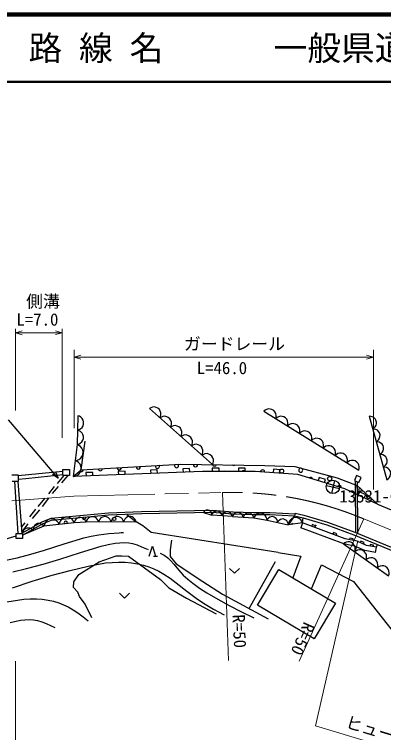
# Model space of a CAD drawing. Units: millimetres, scale not verified. Extents: x -12539 to 627461, y -205619 to 154381.
# Drawn here: x 125740 to 180514, y 47850 to 154381 of the extents above; entities that cross this region are included whole.
import ezdxf
from ezdxf.enums import TextEntityAlignment as Align

# ---------------------------------------------------------------- set-up
doc = ezdxf.new("R2010")
doc.units = ezdxf.units.MM
doc.header["$LTSCALE"] = 1000
doc.linetypes.add('CHAIN', pattern=[18.5, 12, -1.5, 3.5, -1.5])
for name, color, linetype, lineweight in [('M-BGD', 7, 'Continuous', 25), ('M-BMK', 2, 'CHAIN', 13), ('M-BMK-HTXT', 7, 'Continuous', 13), ('M-TTL', 2, 'Continuous', 140), ('M-TTL-LINE', 7, 'Continuous', 50)]:
    doc.layers.add(name, color=color, linetype=linetype, lineweight=lineweight)
doc.layers.add('M-TTL-TXT', color=7, linetype='Continuous')
doc.styles.add('ＭＳ ゴシック', font='')
doc.styles.get('ＭＳ ゴシック').set_extended_font_data('MS Gothic')

msp = doc.modelspace()

# ---------------------------------------------------------------- linework, layer by layer
at = {"layer": 'M-BGD'}
for p, q in [((145775, 95915), (155124, 87611)), ((135137, 94858), (135056, 90577)), ((162740, 95509), (176832, 86783)), ((132260, 85578), (124858, 94263)), ((178360, 94777), (180989, 85346)), ((135056, 90577), (134486, 85833)), ((135637, 86822), (136260, 91065)), ((135637, 86822), (150368, 87683)), ((150368, 87683), (162880, 87494)), ((162880, 87494), (167319, 87306)), ((126320, 85983), (132951, 86617)), ((132951, 85982), (132951, 86867)), ((132951, 86867), (133936, 86867)), ((133936, 86867), (133936, 85982)), ((134486, 85833), (135637, 86822)), ((153652, 86596), (134486, 85833)), ((161448, 86596), (153652, 86596)), ((167787, 86150), (161448, 86596)), ((167319, 87306), (173642, 85638)), ((125389, 86067), (126239, 86076)), ((126319, 86077), (126329, 85107)), ((126326, 85448), (127425, 85548)), ((127425, 85548), (132951, 86149)), ((132118, 84804), (133151, 85982)), ((132778, 84904), (133736, 85982)), ((133936, 85982), (132951, 85982)), ((174778, 84020), (167787, 86150)), ((173222, 85263), (172763, 83327)), ((173642, 85638), (176575, 84481)), ((176486, 85964), (176179, 85250)), ((176179, 85250), (176852, 84960)), ((177160, 85674), (176486, 85964)), ((176852, 84960), (177160, 85674)), ((126329, 85107), (125399, 85097)), ((125770, 85101), (126268, 77385)), ((126244, 85106), (126859, 77378)), ((130860, 83282), (131716, 84346)), ((131421, 83312), (132283, 84346)), ((172024, 84524), (173961, 84065)), ((176387, 77512), (176352, 85176)), ((176575, 84481), (179615, 81736)), ((176688, 77388), (176653, 85046)), ((179615, 81736), (174778, 84020)), ((129291, 81414), (130313, 82601)), ((129892, 81380), (130864, 82643)), ((128044, 79877), (128928, 80991)), ((179615, 81736), (187476, 78390)), ((128444, 79616), (129529, 80907)), ((131189, 79640), (139690, 80436)), ((131259, 79345), (139710, 80137)), ((139690, 80436), (144616, 80628)), ((139710, 80137), (144625, 80328)), ((142430, 80205), (143802, 79132)), ((144616, 80628), (155065, 80842)), ((144625, 80328), (155071, 80542)), ((153799, 80516), (155029, 80114)), ((158082, 79886), (155029, 80114)), ((155071, 80542), (158153, 80293)), ((155095, 80841), (158177, 80592)), ((158153, 80293), (161192, 80206)), ((158161, 80593), (161190, 80506)), ((161190, 80506), (163653, 80522)), ((161192, 80206), (163655, 80222)), ((163655, 80222), (167310, 79992)), ((163674, 80521), (167329, 80291)), ((167310, 79992), (166348, 78682)), ((167400, 80381), (167310, 79992)), ((167310, 79992), (168566, 79703)), ((167400, 80381), (168656, 80093)), ((168678, 80087), (172203, 79055)), ((126786, 78301), (127325, 78971)), ((126856, 77417), (129881, 79132)), ((126963, 77133), (130010, 78861)), ((129881, 79132), (131189, 79640)), ((130010, 78861), (131259, 79345)), ((134622, 78982), (130133, 78459)), ((136369, 79082), (134622, 78982)), ((143802, 79132), (136369, 79082)), ((144777, 78521), (143802, 79132)), ((158082, 79886), (161241, 79694)), ((161241, 79694), (163223, 79372)), ((163223, 79372), (166348, 78682)), ((168495, 78964), (166348, 78682)), ((168495, 78964), (168216, 78214)), ((168495, 78964), (168566, 79703)), ((174831, 76606), (168495, 78964)), ((168566, 79703), (172078, 78675)), ((172203, 79055), (176241, 77572)), ((126843, 77582), (127776, 78820)), ((130133, 78459), (126963, 77133)), ((146043, 77525), (144777, 78521)), ((174607, 75835), (168216, 78214)), ((172078, 78675), (176103, 77197)), ((119767, 75169), (126023, 77039)), ((126018, 76640), (126026, 77388)), ((126026, 77388), (126966, 77377)), ((126966, 77377), (126958, 76629)), ((164852, 74585), (146043, 77525)), ((176103, 77197), (204910, 65324)), ((176255, 77566), (205058, 65696)), ((126958, 76629), (126018, 76640)), ((149067, 76416), (148828, 74952)), ((174543, 75849), (181244, 71100)), ((176348, 75468), (174607, 75835)), ((176599, 76233), (174831, 76606)), ((177954, 75619), (176599, 76233)), ((179448, 75335), (179594, 75758)), ((148828, 74952), (148858, 73967)), ((164852, 74585), (168253, 74021)), ((177711, 74851), (176348, 75468)), ((179299, 74549), (177711, 74851)), ((179448, 75335), (177954, 75619)), ((179299, 74549), (179448, 75335)), ((138315, 73161), (140853, 74086)), ((140853, 74086), (141690, 74086)), ((141690, 74086), (142675, 74027)), ((142675, 74027), (147394, 70562)), ((146361, 74031), (146961, 74031)), ((148858, 73967), (149753, 72862)), ((168253, 74021), (167051, 70825)), ((135298, 71309), (138315, 73161)), ((149753, 72862), (153696, 70264)), ((160565, 66266), (164458, 73220)), ((169792, 69188), (171312, 72721)), ((171312, 72721), (176021, 70286)), ((161819, 66770), (164979, 72062)), ((164979, 72062), (173393, 67039)), ((134552, 70234), (135298, 71309)), ((147394, 70562), (148648, 69338)), ((134522, 69397), (134552, 70234)), ((135179, 68681), (134522, 69397)), ((148648, 69338), (151277, 67814)), ((153696, 70264), (156623, 68412)), ((176021, 70286), (186007, 57593)), ((135418, 68024), (135179, 68681)), ((156623, 68412), (163372, 64738)), ((136224, 66919), (135418, 68024)), ((151277, 67814), (155697, 65455)), ((137240, 64858), (136224, 66919)), ((170233, 61746), (161819, 66770)), ((173393, 67039), (170233, 61746))]:
    msp.add_line(p, q, dxfattribs=at)
for points in [[(147333, 94531), (147434, 94762), (147475, 94997), (147476, 95304), (147387, 95549), (147256, 95771), (147015, 95985), (146780, 96089), (146525, 96148), (146221, 96112), (145997, 96039), (145775, 95915)], [(135096, 92718), (135344, 92793), (135555, 92918), (135795, 93122), (135928, 93355), (136013, 93605), (136019, 93937), (135944, 94190), (135820, 94428), (135588, 94641), (135382, 94768), (135137, 94858)], [(164501, 94418), (164561, 94662), (164561, 94899), (164510, 95199), (164381, 95425), (164215, 95619), (163942, 95788), (163694, 95850), (163435, 95864), (163143, 95777), (162936, 95668), (162740, 95509)], [(148891, 93147), (148992, 93378), (149034, 93613), (149034, 93920), (148946, 94165), (148814, 94386), (148573, 94601), (148338, 94705), (148083, 94764), (147779, 94727), (147555, 94655), (147333, 94531)], [(166263, 93327), (166322, 93571), (166323, 93808), (166271, 94108), (166143, 94334), (165977, 94528), (165704, 94697), (165456, 94759), (165197, 94773), (164905, 94686), (164697, 94577), (164501, 94418)], [(178886, 92891), (179083, 93022), (179236, 93187), (179392, 93428), (179447, 93667), (179456, 93909), (179375, 94201), (179242, 94403), (179071, 94579), (178812, 94705), (178598, 94762), (178360, 94777)], [(135056, 90577), (135303, 90652), (135515, 90777), (135754, 90981), (135887, 91214), (135972, 91464), (135978, 91796), (135903, 92049), (135779, 92287), (135547, 92500), (135341, 92627), (135096, 92718)], [(150450, 91763), (150550, 91994), (150592, 92229), (150592, 92536), (150504, 92781), (150373, 93002), (150131, 93217), (149896, 93321), (149642, 93380), (149337, 93343), (149113, 93271), (148891, 93147)], [(168024, 92237), (168084, 92480), (168084, 92717), (168033, 93017), (167904, 93243), (167738, 93437), (167465, 93606), (167217, 93668), (166958, 93683), (166666, 93595), (166459, 93486), (166263, 93327)], [(179412, 91005), (179609, 91136), (179761, 91300), (179918, 91542), (179973, 91781), (179982, 92023), (179900, 92315), (179768, 92517), (179597, 92693), (179338, 92819), (179124, 92876), (178886, 92891)], [(152008, 90379), (152108, 90610), (152150, 90845), (152150, 91152), (152062, 91397), (151931, 91618), (151689, 91833), (151454, 91937), (151200, 91996), (150896, 91959), (150671, 91887), (150450, 91763)], [(169786, 91146), (169845, 91389), (169846, 91626), (169794, 91927), (169666, 92152), (169500, 92346), (169227, 92516), (168979, 92578), (168720, 92592), (168428, 92504), (168220, 92395), (168024, 92237)], [(134771, 88205), (135054, 88261), (135303, 88376), (135591, 88575), (135765, 88819), (135887, 89087), (135932, 89455), (135876, 89744), (135765, 90022), (135532, 90285), (135317, 90449), (135056, 90577)], [(153566, 88995), (153667, 89226), (153708, 89461), (153708, 89767), (153620, 90013), (153489, 90234), (153247, 90449), (153012, 90553), (152758, 90612), (152454, 90575), (152229, 90503), (152008, 90379)], [(171547, 90055), (171607, 90298), (171607, 90536), (171556, 90836), (171427, 91061), (171261, 91256), (170988, 91425), (170740, 91487), (170481, 91501), (170189, 91414), (169982, 91305), (169786, 91146)], [(179938, 89119), (180135, 89250), (180287, 89414), (180443, 89656), (180499, 89895), (180508, 90136), (180426, 90429), (180294, 90631), (180123, 90807), (179864, 90933), (179650, 90990), (179412, 91005)], [(173309, 88964), (173368, 89208), (173369, 89445), (173317, 89745), (173189, 89971), (173023, 90165), (172750, 90334), (172502, 90396), (172243, 90410), (171951, 90323), (171743, 90214), (171547, 90055)], [(155124, 87611), (155225, 87842), (155266, 88077), (155267, 88383), (155178, 88629), (155047, 88850), (154805, 89065), (154570, 89169), (154316, 89228), (154012, 89191), (153787, 89119), (153566, 88995)], [(175070, 87873), (175130, 88117), (175130, 88354), (175079, 88654), (174950, 88880), (174784, 89074), (174511, 89243), (174263, 89305), (174004, 89320), (173712, 89232), (173505, 89123), (173309, 88964)], [(180463, 87232), (180661, 87364), (180813, 87528), (180969, 87770), (181024, 88009), (181033, 88250), (180952, 88543), (180819, 88744), (180648, 88920), (180390, 89046), (180176, 89104), (179938, 89119)], [(134486, 85833), (134769, 85889), (135018, 86004), (135306, 86204), (135480, 86447), (135602, 86715), (135647, 87083), (135591, 87372), (135480, 87650), (135247, 87913), (135032, 88077), (134771, 88205)], [(176832, 86783), (176891, 87026), (176892, 87263), (176840, 87563), (176712, 87789), (176546, 87983), (176273, 88152), (176025, 88214), (175766, 88229), (175474, 88141), (175266, 88032), (175070, 87873)], [(131830, 86526), (132260, 85578), (131395, 86154)], [(137381, 85948), (137361, 86448), (136362, 86408), (136382, 85909)], [(142173, 86139), (142153, 86639), (141154, 86599), (141174, 86099)], [(146964, 86330), (146945, 86830), (145945, 86790), (145965, 86290)], [(151756, 86521), (151736, 87020), (150737, 86981), (150757, 86481)], [(156101, 86596), (156101, 87096), (155101, 87096), (155101, 86596)], [(159999, 86596), (159999, 87096), (158999, 87096), (158999, 86596)], [(165116, 86338), (165151, 86837), (164154, 86907), (164118, 86408)], [(180989, 85346), (181186, 85478), (181339, 85642), (181495, 85884), (181550, 86123), (181559, 86364), (181478, 86656), (181345, 86858), (181174, 87034), (180915, 87160), (180701, 87218), (180463, 87232)], [(171761, 84939), (171907, 85417), (170950, 85709), (170804, 85231)], [(177649, 82665), (177862, 83117), (176958, 83544), (176745, 83092)], [(143802, 79132), (143731, 79345), (143618, 79526), (143435, 79729), (143230, 79839), (143011, 79907), (142723, 79905), (142505, 79834), (142302, 79721), (142122, 79516), (142016, 79334), (141943, 79120)], [(155029, 80114), (155030, 80271), (154995, 80415), (154919, 80590), (154808, 80708), (154678, 80801), (154487, 80863), (154328, 80864), (154168, 80835), (154004, 80739), (153894, 80642), (153799, 80516)], [(156556, 80000), (156511, 80180), (156431, 80335), (156295, 80514), (156134, 80619), (155959, 80689), (155722, 80707), (155539, 80663), (155364, 80584), (155203, 80427), (155104, 80285), (155029, 80114)], [(158082, 79886), (158038, 80065), (157957, 80221), (157821, 80400), (157660, 80504), (157485, 80575), (157248, 80593), (157065, 80549), (156890, 80470), (156729, 80313), (156630, 80171), (156556, 80000)], [(159661, 79790), (159613, 79975), (159528, 80135), (159384, 80318), (159216, 80423), (159034, 80494), (158789, 80509), (158600, 80461), (158421, 80376), (158256, 80212), (158156, 80063), (158082, 79886)], [(161241, 79694), (161193, 79879), (161107, 80039), (160964, 80222), (160796, 80327), (160614, 80398), (160369, 80413), (160180, 80365), (160000, 80280), (159836, 80116), (159736, 79968), (159661, 79790)], [(163223, 79372), (163185, 79612), (163098, 79824), (162940, 80074), (162741, 80228), (162521, 80340), (162214, 80390), (161969, 80354), (161731, 80270), (161503, 80084), (161357, 79909), (161241, 79694)], [(130133, 78459), (129997, 78616), (129837, 78731), (129610, 78840), (129396, 78863), (129185, 78844), (128939, 78741), (128778, 78604), (128643, 78436), (128562, 78197), (128535, 78005), (128548, 77796)], [(132378, 78721), (132263, 78969), (132103, 79172), (131855, 79393), (131593, 79499), (131319, 79553), (130971, 79512), (130717, 79397), (130486, 79234), (130296, 78961), (130192, 78727), (130133, 78459)], [(134622, 78982), (134508, 79231), (134348, 79434), (134100, 79655), (133838, 79761), (133564, 79815), (133216, 79774), (132962, 79659), (132731, 79496), (132541, 79223), (132437, 78989), (132378, 78721)], [(136369, 79082), (136292, 79279), (136177, 79444), (135996, 79626), (135798, 79720), (135589, 79773), (135318, 79758), (135117, 79681), (134931, 79565), (134771, 79363), (134681, 79187), (134622, 78982)], [(138227, 79095), (138156, 79308), (138043, 79488), (137860, 79692), (137655, 79802), (137436, 79870), (137148, 79868), (136931, 79797), (136727, 79684), (136547, 79478), (136441, 79296), (136369, 79082)], [(140085, 79107), (140014, 79320), (139901, 79501), (139719, 79704), (139514, 79814), (139295, 79882), (139007, 79880), (138789, 79809), (138585, 79696), (138405, 79491), (138300, 79309), (138227, 79095)], [(141943, 79120), (141872, 79333), (141760, 79513), (141577, 79717), (141372, 79827), (141153, 79895), (140865, 79893), (140647, 79822), (140443, 79709), (140264, 79503), (140158, 79321), (140085, 79107)], [(164785, 79027), (164766, 79219), (164706, 79392), (164592, 79598), (164441, 79730), (164270, 79829), (164028, 79882), (163831, 79864), (163639, 79808), (163448, 79670), (163325, 79538), (163223, 79372)], [(166348, 78682), (166329, 78875), (166269, 79048), (166154, 79253), (166003, 79385), (165832, 79484), (165590, 79537), (165394, 79519), (165201, 79463), (165011, 79325), (164887, 79193), (164785, 79027)], [(168495, 78964), (168382, 79200), (168226, 79392), (167985, 79601), (167732, 79699), (167469, 79746), (167137, 79703), (166895, 79589), (166676, 79429), (166497, 79166), (166401, 78940), (166348, 78682)], [(128548, 77796), (128412, 77953), (128253, 78068), (128025, 78178), (127811, 78200), (127600, 78181), (127354, 78079), (127193, 77941), (127058, 77773), (126977, 77534), (126950, 77342), (126963, 77133)], [(170313, 78287), (170400, 78521), (169932, 78696), (169845, 78461)], [(118873, 72993), (119921, 72915), (120967, 72898), (121880, 72961), (122801, 73085), (124483, 73411), (126162, 73796), (128182, 74324), (130195, 74913), (133112, 75852), (136051, 76734), (137147, 76990), (138264, 77188), (139769, 77368), (141295, 77489), (141605, 77511), (141915, 77531)], [(173481, 77108), (173568, 77342), (173100, 77517), (173012, 77282)], [(175959, 76368), (176011, 76612), (175522, 76715), (175470, 76471)], [(125508, 71685), (127536, 72186), (130023, 72857), (132503, 73588), (135569, 74582), (138637, 75514), (139642, 75758), (140674, 75946), (141388, 76021), (142106, 76036), (142697, 75992), (143278, 75888), (143952, 75691), (144623, 75430), (145113, 75214), (145601, 74988)], [(176218, 74661), (176292, 74899), (176307, 75133), (176274, 75433), (176161, 75664), (176009, 75867), (175749, 76051), (175508, 76127), (175253, 76157), (174959, 76089), (174747, 75994), (174543, 75849)], [(177504, 75823), (177607, 76051), (177152, 76257), (177049, 76029)], [(178947, 75431), (178993, 75676), (178502, 75770), (178455, 75524)], [(145757, 74031), (146214, 75528), (146672, 74031)], [(177893, 73474), (177967, 73712), (177982, 73946), (177950, 74246), (177836, 74477), (177684, 74679), (177425, 74863), (177183, 74940), (176928, 74970), (176634, 74902), (176422, 74807), (176218, 74661)], [(147346, 74489), (147936, 74151), (148494, 73761), (148958, 73331), (149383, 72854), (150071, 72010), (150801, 71209), (151479, 70590), (152204, 70011), (153220, 69285), (154271, 68609), (155929, 67642), (157617, 66728), (159435, 65787), (161262, 64863)], [(179568, 72287), (179642, 72524), (179657, 72759), (179625, 73059), (179512, 73290), (179359, 73492), (179100, 73676), (178858, 73753), (178603, 73783), (178309, 73715), (178097, 73620), (177893, 73474)], [(125471, 69328), (128389, 70292), (131331, 71199), (134005, 71900), (136699, 72544), (137978, 72809), (139270, 73016), (140233, 73107), (141211, 73138), (142161, 73109), (143120, 73020), (144003, 72880), (144885, 72678), (145671, 72440), (146435, 72145), (147181, 71787), (147899, 71375), (148830, 70755), (149727, 70085), (151307, 68828), (152917, 67623), (154065, 66883), (155255, 66186), (156044, 65749), (156845, 65312)], [(181244, 71100), (181317, 71337), (181333, 71572), (181300, 71872), (181187, 72103), (181034, 72305), (180775, 72489), (180533, 72566), (180278, 72596), (179984, 72527), (179772, 72432), (179568, 72287)], [(157637, 72217), (158387, 71508), (159137, 72217)], [(141313, 68515), (142063, 67806), (142813, 68515)], [(116723, 65686), (117185, 65669), (117648, 65713), (118917, 66125), (120211, 66483), (123668, 67094), (127130, 67645), (128067, 67698), (129016, 67690), (129884, 67626), (130759, 67500), (131555, 67328), (132345, 67095), (133046, 66828), (133730, 66504), (134460, 66078), (135169, 65595), (135929, 65019), (136677, 64421)], [(125116, 64177), (126645, 64527), (127292, 64601), (127955, 64616), (128566, 64572), (129166, 64467), (129816, 64281), (130449, 64037), (131088, 63745), (131730, 63427)]]:
    msp.add_lwpolyline(points, dxfattribs=at)
for centre, radius in [((165387, 86649), 298), ((172992, 84295), 995), ((172509, 85518), 298), ((140549, 79556), 249), ((170431, 78572), 49.8), ((173007, 77405), 49.8)]:
    msp.add_circle(centre, radius, dxfattribs=at)
for centre, radius, start, end in [((146961, 87331), 298, 152.62164, 34.06872), ((149787, 87443), 298, 139.96191, 46.72845), ((152613, 87556), 298, 160.99736, 17.27769), ((155440, 87668), 298, 191.15796, 347.11709), ((158266, 87781), 298, 225.84513, 312.42993), ((135656, 86880), 298, 226.82047, 352.21605), ((138482, 86993), 298, 184.32163, 2.36872), ((141309, 87106), 298, 174.19994, 12.49042), ((144135, 87218), 298, 163.77769, 22.91266), ((156909, 86312), 298, 72.59048, 107.40952), ((159735, 86424), 298, 35.24404, 144.75596), ((162561, 86537), 298, 352.36346, 179.57367), ((168214, 86762), 298, 79.36968, 71.07084), ((169683, 85405), 298, 15.40631, 130.71216), ((173979, 84161), 298, 2.28595, 143.83251), ((176805, 84273), 298, 137.98189, 317.87615), ((178274, 82917), 298, 133.63623, 322.22181), ((179744, 81560), 298, 129.26563, 134.1967), ((133363, 78958), 249, 337.3767, 215.93179), ((136081, 79741), 249, 170.58556, 16.75897), ((166925, 78807), 49.8, 284.65045, 270.2933)]:
    msp.add_arc(centre, radius, start, end, dxfattribs=at)
at = {"layer": 'M-BMK'}
for p, q in [((134573, 82913), (156345, 83460)), ((125341, 82238), (134573, 82913)), ((177576, 79539), (207914, 67003))]:
    msp.add_line(p, q, dxfattribs=at)
msp.add_arc((158133, 33474), 50000, 67.11592, 91.74872, dxfattribs=at)
at = {"layer": 'M-BMK-HTXT'}
for p, q in [((125911, 107751), (125911, 95637)), ((132853, 91553), (132853, 107751)), ((125911, 107161), (132853, 107161)), ((134593, 104618), (134593, 93005)), ((178990, 83931), (178990, 104618)), ((134593, 103542), (178990, 103542)), ((156607, 83451), (157494, 58528)), ((177576, 79539), (168001, 58446)), ((176669, 76291), (170427, 48842)), ((125911, 58471), (125911, 24908)), ((170427, 48842), (189346, 43188))]:
    msp.add_line(p, q, dxfattribs=at)
for points in [[(126911, 106874), (125911, 107161), (126911, 107446)], [(131853, 107449), (132853, 107161), (131853, 106876)], [(135593, 103254), (134593, 103542), (135593, 103827)], [(177990, 103829), (178990, 103542), (177990, 103257)]]:
    msp.add_lwpolyline(points, dxfattribs=at)
at = {"layer": 'M-TTL'}
msp.add_line((627461, 154381), (-12539, 154381), dxfattribs=at)
at = {"layer": 'M-TTL-LINE'}
msp.add_line((-12539, 144381), (627461, 144381), dxfattribs=at)

# ---------------------------------------------------------------- texts
at = {"layer": 'M-BGD', "style": 'ＭＳ ゴシック'}
msp.add_text('13531-01', height=1833, dxfattribs=at).set_placement((173949, 81436), align=Align.BOTTOM_LEFT)
for rotation, p in [(272.9, (157536, 65311)), (246, (168219, 64629))]:
    msp.add_text('R=50', height=1833, rotation=rotation, dxfattribs=at).set_placement(p, align=Align.BOTTOM_LEFT)
at = {"layer": 'M-BMK-HTXT', "style": 'ＭＳ ゴシック'}
for s, p in [('側溝', (127482, 110355)), ('L=7.0', (126041, 107661)), ('ガードレール', (150892, 104042)), ('L=46.0', (152783, 100470))]:
    msp.add_text(s, height=1833, dxfattribs=at).set_placement(p, align=Align.BOTTOM_LEFT)
msp.add_text('ヒューム管', height=1833, rotation=343.1, dxfattribs=at).set_placement((174542, 48106), align=Align.BOTTOM_LEFT)
at = {"layer": 'M-TTL-TXT', "style": 'ＭＳ ゴシック'}
for s, p in [('路 線 名', (127841, 149381)), ('一般県道北中山岩国線', (164195, 149381))]:
    msp.add_text(s, height=3666, dxfattribs=at).set_placement(p, align=Align.MIDDLE_LEFT)

doc.saveas('drawing.dxf')
